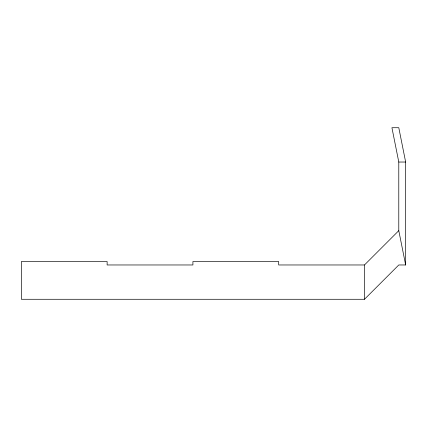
<?xml version="1.0" encoding="UTF-8"?>
<svg xmlns="http://www.w3.org/2000/svg" width="427" height="427" viewBox="0 0 427 427"><rect width="100%" height="100%" fill="white"/><g stroke="black" fill="none" stroke-linecap="round" stroke-linejoin="round"><path stroke-width="0.64" d="M364.477 264.97L398.786 230.655L398.786 162.03L391.927 127.721L398.786 127.721L405.65 162.03L405.65 264.97L398.786 264.97L364.477 299.279L21.35 299.279L21.35 261.537L107.129 261.537L107.129 264.97L192.913 264.97L192.913 261.537L278.692 261.537L278.692 264.97L364.477 264.97L364.477 299.279M398.786 162.03L405.65 162.03M398.786 230.655L405.65 264.97"/></g></svg>
